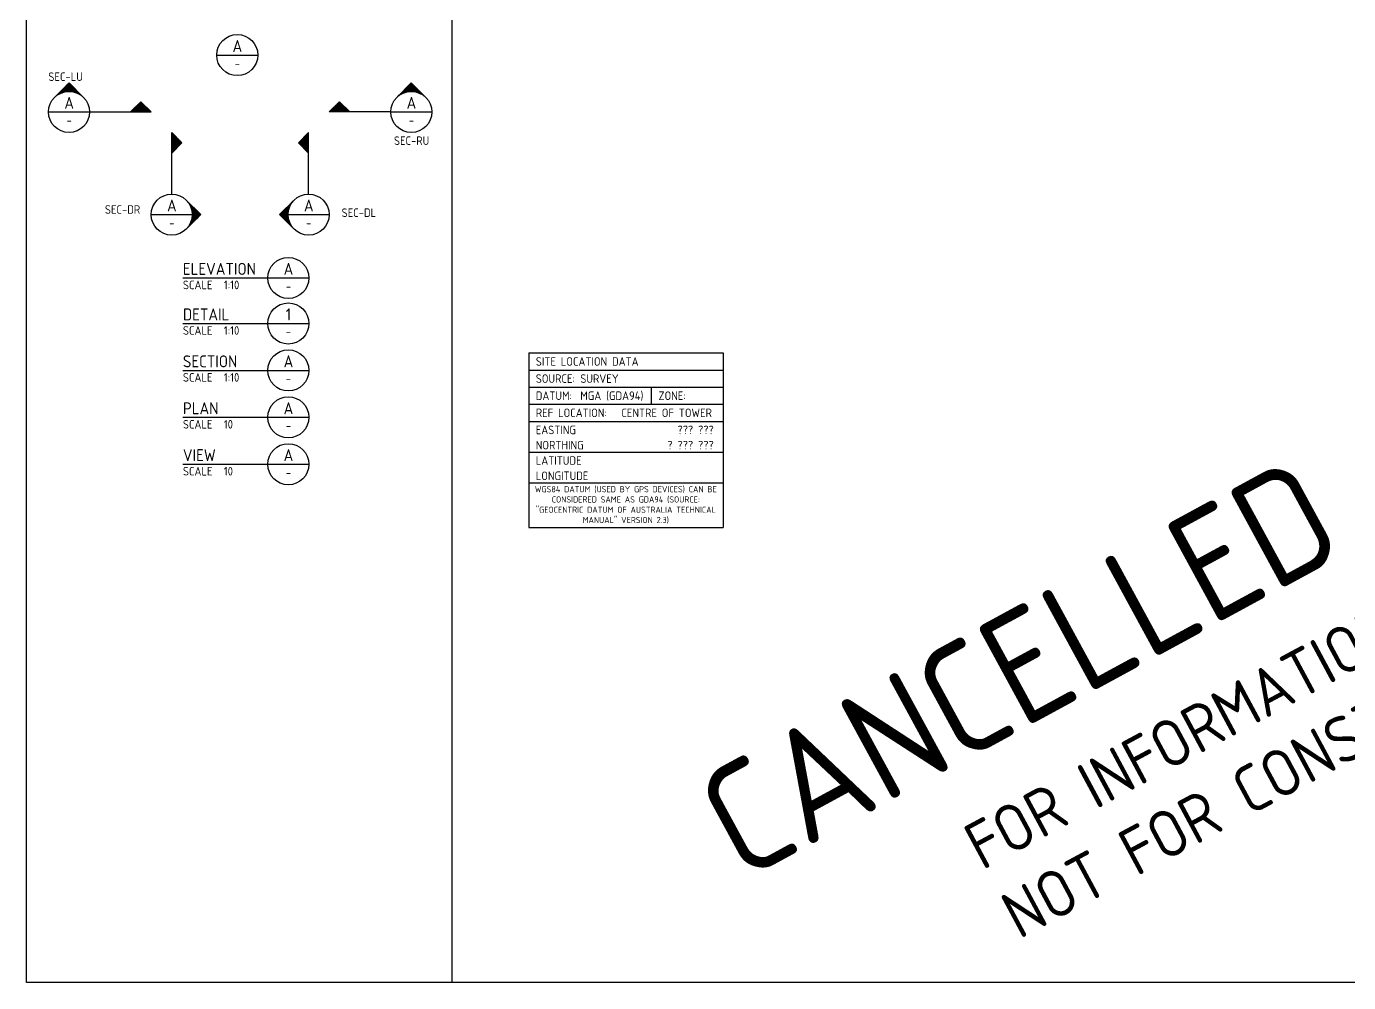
# Model space of a CAD drawing. Extents: x -408 to 1508121, y -29672 to 868845.
# Drawn here: x 1314805.8 to 1315192.1, y 207839.6 to 208119 of the extents above; entities that cross this region are included whole.
import ezdxf
from ezdxf.enums import TextEntityAlignment as Align

# ---------------------------------------------------------------- set-up
doc = ezdxf.new("R2010")
doc.units = 0
doc.header["$MEASUREMENT"] = 0
doc.layers.get('0').update_dxf_attribs({"lineweight": 25})
for name, color, linetype in [('Cover Sht', 3, 'Continuous'), ('Dims', 7, 'Continuous'), ('Misc Exist', 7, 'Continuous'), ('Text 2.5', 2, 'Continuous'), ('Text 3.5', 4, 'Continuous')]:
    doc.layers.add(name, color=color, linetype=linetype)
doc.layers.add('Stamp - Verification', color=7, linetype='Continuous', lineweight=25)
doc.styles.add('ISOCP', font='isocp.shx')

# ---------------------------------------------------------------- blocks, each defined once
blk = doc.blocks.new('SITE_LOCATION_DATA')
at = {"layer": 'Cover Sht', "color": 3}
for p, q in [((0, 51), (56.7, 51)), ((0, 51), (0, 0)), ((56.7, 51), (56.7, 0)), ((0, 31), (56.7, 31)), ((0, 13), (56.7, 13)), ((0, 0), (56.7, 0))]:
    blk.add_line(p, q, dxfattribs=at)
at = {"layer": 'Cover Sht', "color": 7}
for p, q in [((0, 46), (56.7, 46)), ((0, 41), (56.7, 41)), ((35.85, 36), (35.85, 41)), ((0, 36), (56.7, 36)), ((0, 36), (56.7, 36)), ((0, 22), (56.7, 22))]:
    blk.add_line(p, q, dxfattribs=at)
at = {"layer": 'Text 2.5', "color": 4, "style": 'ISOCP'}
blk.add_text('SITE LOCATION DATA', height=2.5, dxfattribs=at).set_placement((2, 48.5), align=Align.MIDDLE_LEFT)
at = {"layer": 'Text 2.5', "color": 3, "style": 'ISOCP'}
for s, p in [('SOURCE:', (2, 43.5)), ('DATUM:', (2, 38.5)), ('ZONE:', (37.85, 38.5)), ('REF LOCATION:', (2, 33.5)), ('EASTING', (2, 28.5)), ('NORTHING', (2, 24.05)), ('LATITUDE', (2, 19.55)), ('LONGITUDE', (2, 15.1))]:
    blk.add_text(s, height=2.5, dxfattribs=at).set_placement(p, align=Align.MIDDLE_LEFT)
at = {"layer": 'Text 2.5', "color": 7, "insert": (28.3, 12.08), "char_height": 1.8, "width": 50.453, "attachment_point": 2, "style": 'ISOCP'}
blk.add_mtext('WGS84 DATUM (USED BY GPS DEVICES) CAN BE CONSIDERED SAME AS GDA94 (SOURCE: "GEOCENTRIC DATUM OF AUSTRALIA TECHNICAL MANUAL" VERSION 2.3)', dxfattribs=at)
at = {"layer": 'Text 2.5', "style": 'ISOCP'}
for tag, p in [('SOURCE', (15, 43.5)), ('DATUM', (15, 38.5)), ('ZONE', (47.01, 38.5)), ('LOCATION', (27, 33.5))]:
    blk.add_attdef(tag, text='', height=2.5, dxfattribs=at).set_placement(p, align=Align.MIDDLE_LEFT)
for tag, p in [('EASTING', (54, 28.5)), ('NORTHING', (54, 24.05)), ('LATITUDE', (54, 19.55)), ('LONGITUDE', (54, 15.05))]:
    blk.add_attdef(tag, text='', height=2.5, dxfattribs=at).set_placement(p, align=Align.MIDDLE_RIGHT)
blk = doc.blocks.new('*X106')
at = {"color": 0}
for p, q in [((11049, 30950), (11050, 30950)), ((11060, 30938), (11062, 30938)), ((11071, 30925), (11075, 30925)), ((11082, 30912), (11087, 30912)), ((11092, 30900), (11100, 30900)), ((11101, 30888), (11112, 30888)), ((11110, 30875), (11125, 30875)), ((11119, 30862), (11137, 30862)), ((11128, 30850), (11150, 30850)), ((11136, 30838), (11162, 30838)), ((11143, 30825), (11175, 30825)), ((11151, 30812), (11187, 30812)), ((11158, 30800), (11200, 30800)), ((11165, 30788), (11212, 30788)), ((11171, 30775), (11225, 30775)), ((11177, 30762), (11237, 30762)), ((11183, 30750), (11250, 30750)), ((11189, 30738), (11262, 30738)), ((11194, 30725), (11275, 30725)), ((11199, 30712), (11287, 30712)), ((11204, 30700), (11300, 30700)), ((11208, 30688), (11312, 30688)), ((11213, 30675), (11325, 30675)), ((11217, 30662), (11337, 30662)), ((11220, 30650), (11350, 30650)), ((11224, 30638), (11362, 30638)), ((11227, 30625), (11375, 30625)), ((11230, 30612), (11387, 30612)), ((11233, 30600), (11400, 30600)), ((11236, 30588), (11412, 30588)), ((11238, 30575), (11425, 30575)), ((11241, 30562), (11437, 30562)), ((11243, 30550), (11450, 30550)), ((11244, 30538), (11462, 30538)), ((11246, 30525), (11475, 30525)), ((11247, 30512), (11487, 30512)), ((11248, 30500), (11500, 30500)), ((11249, 30488), (11512, 30488)), ((11250, 30475), (11525, 30475)), ((11251, 30462), (11537, 30462)), ((11251, 30450), (11550, 30450)), ((11251, 30438), (11561, 30438)), ((11251, 30425), (11549, 30425)), ((11060, 29938), (11061, 29938)), ((11071, 29950), (11074, 29950)), ((11081, 29962), (11086, 29962)), ((11091, 29975), (11099, 29975)), ((11101, 29988), (11111, 29988)), ((11110, 30000), (11124, 30000)), ((11119, 30012), (11136, 30012)), ((11127, 30025), (11149, 30025)), ((11135, 30038), (11161, 30038)), ((11143, 30050), (11174, 30050)), ((11150, 30062), (11186, 30062)), ((11157, 30075), (11199, 30075)), ((11164, 30088), (11211, 30088)), ((11171, 30100), (11224, 30100)), ((11177, 30112), (11236, 30112)), ((11183, 30125), (11249, 30125)), ((11188, 30138), (11261, 30138)), ((11194, 30150), (11274, 30150)), ((11199, 30162), (11286, 30162)), ((11203, 30175), (11299, 30175)), ((11208, 30188), (11311, 30188)), ((11212, 30200), (11324, 30200)), ((11216, 30212), (11336, 30212)), ((11220, 30225), (11349, 30225)), ((11224, 30238), (11361, 30238)), ((11227, 30250), (11374, 30250)), ((11230, 30262), (11386, 30262)), ((11233, 30275), (11399, 30275)), ((11236, 30288), (11411, 30288)), ((11238, 30300), (11424, 30300)), ((11240, 30312), (11436, 30312)), ((11242, 30325), (11449, 30325)), ((11244, 30338), (11461, 30338)), ((11246, 30350), (11474, 30350)), ((11247, 30362), (11486, 30362)), ((11248, 30375), (11499, 30375)), ((11249, 30388), (11511, 30388)), ((11250, 30400), (11524, 30400)), ((11251, 30412), (11536, 30412)), ((11048, 29925), (11049, 29925))]:
    blk.add_line(p, q, dxfattribs=at)
blk = doc.blocks.new('sec-lu')
at = {"color": 2, "linetype": 'Continuous'}
for p, q in [((-16.24, 4.24), (-12, 8.49)), ((-7.76, 4.24), (-12, 8.49)), ((-18, 0), (-6, 0)), ((-6, 0), (0, 0))]:
    blk.add_line(p, q, dxfattribs=at)
blk.add_circle((-12, 0), 6, dxfattribs=at)
at = {"color": 2, "linetype": 'Continuous', "xscale": -0.0079999980000025, "yscale": 0.0079999980000025, "zscale": 0.007999998000000001, "rotation": 270}
blk.add_blockref('*X106', (-255.5, -84.01), dxfattribs=at)
at = {"layer": 'Text 2.5', "color": 4, "style": 'ISOCP'}
blk.add_attdef('SECTIONMARK', text='', height=3.5, dxfattribs=at).set_placement((-11.96, 2.66), align=Align.MIDDLE_CENTER)
at = {"layer": 'Text 2.5', "color": 7, "style": 'ISOCP'}
blk.add_attdef('REF', text='', height=2.5, dxfattribs=at).set_placement((-11.96, -2.43), align=Align.MIDDLE_CENTER)
blk = doc.blocks.new('*X108')
at = {"color": 0}
for p, q in [((11049, 30950), (11050, 30950)), ((11060, 30938), (11062, 30938)), ((11071, 30925), (11075, 30925)), ((11082, 30912), (11087, 30912)), ((11092, 30900), (11100, 30900)), ((11101, 30888), (11112, 30888)), ((11110, 30875), (11125, 30875)), ((11119, 30862), (11137, 30862)), ((11128, 30850), (11150, 30850)), ((11136, 30838), (11162, 30838)), ((11143, 30825), (11175, 30825)), ((11151, 30812), (11187, 30812)), ((11158, 30800), (11200, 30800)), ((11165, 30788), (11212, 30788)), ((11171, 30775), (11225, 30775)), ((11177, 30762), (11237, 30762)), ((11183, 30750), (11250, 30750)), ((11189, 30738), (11262, 30738)), ((11194, 30725), (11275, 30725)), ((11199, 30712), (11287, 30712)), ((11204, 30700), (11300, 30700)), ((11208, 30688), (11312, 30688)), ((11213, 30675), (11325, 30675)), ((11217, 30662), (11337, 30662)), ((11220, 30650), (11350, 30650)), ((11224, 30638), (11362, 30638)), ((11227, 30625), (11375, 30625)), ((11230, 30612), (11387, 30612)), ((11233, 30600), (11400, 30600)), ((11236, 30588), (11412, 30588)), ((11238, 30575), (11425, 30575)), ((11241, 30562), (11437, 30562)), ((11243, 30550), (11450, 30550)), ((11244, 30538), (11462, 30538)), ((11246, 30525), (11475, 30525)), ((11247, 30512), (11487, 30512)), ((11248, 30500), (11500, 30500)), ((11249, 30488), (11512, 30488)), ((11250, 30475), (11525, 30475)), ((11251, 30462), (11537, 30462)), ((11251, 30450), (11550, 30450)), ((11251, 30438), (11561, 30438)), ((11251, 30425), (11549, 30425)), ((11060, 29938), (11061, 29938)), ((11071, 29950), (11074, 29950)), ((11081, 29962), (11086, 29962)), ((11091, 29975), (11099, 29975)), ((11101, 29988), (11111, 29988)), ((11110, 30000), (11124, 30000)), ((11119, 30012), (11136, 30012)), ((11127, 30025), (11149, 30025)), ((11135, 30038), (11161, 30038)), ((11143, 30050), (11174, 30050)), ((11150, 30062), (11186, 30062)), ((11157, 30075), (11199, 30075)), ((11164, 30088), (11211, 30088)), ((11171, 30100), (11224, 30100)), ((11177, 30112), (11236, 30112)), ((11183, 30125), (11249, 30125)), ((11188, 30138), (11261, 30138)), ((11194, 30150), (11274, 30150)), ((11199, 30162), (11286, 30162)), ((11203, 30175), (11299, 30175)), ((11208, 30188), (11311, 30188)), ((11212, 30200), (11324, 30200)), ((11216, 30212), (11336, 30212)), ((11220, 30225), (11349, 30225)), ((11224, 30238), (11361, 30238)), ((11227, 30250), (11374, 30250)), ((11230, 30262), (11386, 30262)), ((11233, 30275), (11399, 30275)), ((11236, 30288), (11411, 30288)), ((11238, 30300), (11424, 30300)), ((11240, 30312), (11436, 30312)), ((11242, 30325), (11449, 30325)), ((11244, 30338), (11461, 30338)), ((11246, 30350), (11474, 30350)), ((11247, 30362), (11486, 30362)), ((11248, 30375), (11499, 30375)), ((11249, 30388), (11511, 30388)), ((11250, 30400), (11524, 30400)), ((11251, 30412), (11536, 30412)), ((11048, 29925), (11049, 29925))]:
    blk.add_line(p, q, dxfattribs=at)
blk = doc.blocks.new('sec-ru')
at = {"color": 2, "linetype": 'Continuous'}
for p, q in [((7.76, 4.24), (12, 8.49)), ((16.24, 4.24), (12, 8.49)), ((6, 0), (0, 0)), ((6, 0), (18, 0))]:
    blk.add_line(p, q, dxfattribs=at)
blk.add_circle((12, 0), 6, dxfattribs=at)
at = {"color": 2, "linetype": 'Continuous', "xscale": -0.0079999980000025, "yscale": 0.0079999980000025, "zscale": 0.007999998000000001, "rotation": 270}
blk.add_blockref('*X108', (-231.5, -84.01), dxfattribs=at)
at = {"layer": 'Text 2.5', "color": 4, "style": 'ISOCP'}
blk.add_attdef('SECTIONMARK', text='', height=3.5, dxfattribs=at).set_placement((12.04, 2.66), align=Align.MIDDLE_CENTER)
at = {"layer": 'Text 2.5', "color": 7, "style": 'ISOCP'}
blk.add_attdef('REF', text='', height=2.5, dxfattribs=at).set_placement((12.04, -2.43), align=Align.MIDDLE_CENTER)
blk = doc.blocks.new('*X104')
at = {"color": 0}
for p, q in [((11049, 30950), (11050, 30950)), ((11060, 30938), (11062, 30938)), ((11071, 30925), (11075, 30925)), ((11082, 30912), (11087, 30912)), ((11092, 30900), (11100, 30900)), ((11101, 30888), (11112, 30888)), ((11110, 30875), (11125, 30875)), ((11119, 30862), (11137, 30862)), ((11128, 30850), (11150, 30850)), ((11136, 30838), (11162, 30838)), ((11143, 30825), (11175, 30825)), ((11151, 30812), (11187, 30812)), ((11158, 30800), (11200, 30800)), ((11165, 30788), (11212, 30788)), ((11171, 30775), (11225, 30775)), ((11177, 30762), (11237, 30762)), ((11183, 30750), (11250, 30750)), ((11189, 30738), (11262, 30738)), ((11194, 30725), (11275, 30725)), ((11199, 30712), (11287, 30712)), ((11204, 30700), (11300, 30700)), ((11208, 30688), (11312, 30688)), ((11213, 30675), (11325, 30675)), ((11217, 30662), (11337, 30662)), ((11220, 30650), (11350, 30650)), ((11224, 30638), (11362, 30638)), ((11227, 30625), (11375, 30625)), ((11230, 30612), (11387, 30612)), ((11233, 30600), (11400, 30600)), ((11236, 30588), (11412, 30588)), ((11238, 30575), (11425, 30575)), ((11241, 30562), (11437, 30562)), ((11243, 30550), (11450, 30550)), ((11244, 30538), (11462, 30538)), ((11246, 30525), (11475, 30525)), ((11247, 30512), (11487, 30512)), ((11248, 30500), (11500, 30500)), ((11249, 30488), (11512, 30488)), ((11250, 30475), (11525, 30475)), ((11251, 30462), (11537, 30462)), ((11251, 30450), (11550, 30450)), ((11251, 30438), (11561, 30438)), ((11251, 30425), (11549, 30425)), ((11060, 29938), (11061, 29938)), ((11071, 29950), (11074, 29950)), ((11081, 29962), (11086, 29962)), ((11091, 29975), (11099, 29975)), ((11101, 29988), (11111, 29988)), ((11110, 30000), (11124, 30000)), ((11119, 30012), (11136, 30012)), ((11127, 30025), (11149, 30025)), ((11135, 30038), (11161, 30038)), ((11143, 30050), (11174, 30050)), ((11150, 30062), (11186, 30062)), ((11157, 30075), (11199, 30075)), ((11164, 30088), (11211, 30088)), ((11171, 30100), (11224, 30100)), ((11177, 30112), (11236, 30112)), ((11183, 30125), (11249, 30125)), ((11188, 30138), (11261, 30138)), ((11194, 30150), (11274, 30150)), ((11199, 30162), (11286, 30162)), ((11203, 30175), (11299, 30175)), ((11208, 30188), (11311, 30188)), ((11212, 30200), (11324, 30200)), ((11216, 30212), (11336, 30212)), ((11220, 30225), (11349, 30225)), ((11224, 30238), (11361, 30238)), ((11227, 30250), (11374, 30250)), ((11230, 30262), (11386, 30262)), ((11233, 30275), (11399, 30275)), ((11236, 30288), (11411, 30288)), ((11238, 30300), (11424, 30300)), ((11240, 30312), (11436, 30312)), ((11242, 30325), (11449, 30325)), ((11244, 30338), (11461, 30338)), ((11246, 30350), (11474, 30350)), ((11247, 30362), (11486, 30362)), ((11248, 30375), (11499, 30375)), ((11249, 30388), (11511, 30388)), ((11250, 30400), (11524, 30400)), ((11251, 30412), (11536, 30412)), ((11048, 29925), (11049, 29925))]:
    blk.add_line(p, q, dxfattribs=at)
blk = doc.blocks.new('sec-dr')
at = {"color": 2, "linetype": 'Continuous'}
for p, q in [((0, -6), (0, 0)), ((4.24, -7.76), (8.49, -12)), ((-6, -12), (6, -12)), ((4.24, -16.24), (8.49, -12))]:
    blk.add_line(p, q, dxfattribs=at)
blk.add_circle((0, -12), 6, dxfattribs=at)
at = {"color": 2, "linetype": 'Continuous', "xscale": -0.0079999980000025, "yscale": 0.0079999980000025, "zscale": 0.007999998000000001, "rotation": 180}
blk.add_blockref('*X104', (-84.01, 231.5), dxfattribs=at)
at = {"layer": 'Text 2.5', "color": 4, "style": 'ISOCP'}
blk.add_attdef('SECTIONMARK', text='', height=3.5, dxfattribs=at).set_placement((0.04, -9.34), align=Align.MIDDLE_CENTER)
at = {"layer": 'Text 2.5', "color": 7, "style": 'ISOCP'}
blk.add_attdef('REF', text='', height=2.5, dxfattribs=at).set_placement((0.04, -14.43), align=Align.MIDDLE_CENTER)
blk = doc.blocks.new('*X103')
at = {"color": 0}
for p, q in [((11049, 30950), (11050, 30950)), ((11060, 30938), (11062, 30938)), ((11071, 30925), (11075, 30925)), ((11082, 30912), (11087, 30912)), ((11092, 30900), (11100, 30900)), ((11101, 30888), (11112, 30888)), ((11110, 30875), (11125, 30875)), ((11119, 30862), (11137, 30862)), ((11128, 30850), (11150, 30850)), ((11136, 30838), (11162, 30838)), ((11143, 30825), (11175, 30825)), ((11151, 30812), (11187, 30812)), ((11158, 30800), (11200, 30800)), ((11165, 30788), (11212, 30788)), ((11171, 30775), (11225, 30775)), ((11177, 30762), (11237, 30762)), ((11183, 30750), (11250, 30750)), ((11189, 30738), (11262, 30738)), ((11194, 30725), (11275, 30725)), ((11199, 30712), (11287, 30712)), ((11204, 30700), (11300, 30700)), ((11208, 30688), (11312, 30688)), ((11213, 30675), (11325, 30675)), ((11217, 30662), (11337, 30662)), ((11220, 30650), (11350, 30650)), ((11224, 30638), (11362, 30638)), ((11227, 30625), (11375, 30625)), ((11230, 30612), (11387, 30612)), ((11233, 30600), (11400, 30600)), ((11236, 30588), (11412, 30588)), ((11238, 30575), (11425, 30575)), ((11241, 30562), (11437, 30562)), ((11243, 30550), (11450, 30550)), ((11244, 30538), (11462, 30538)), ((11246, 30525), (11475, 30525)), ((11247, 30512), (11487, 30512)), ((11248, 30500), (11500, 30500)), ((11249, 30488), (11512, 30488)), ((11250, 30475), (11525, 30475)), ((11251, 30462), (11537, 30462)), ((11251, 30450), (11550, 30450)), ((11251, 30438), (11561, 30438)), ((11251, 30425), (11549, 30425)), ((11060, 29938), (11061, 29938)), ((11071, 29950), (11074, 29950)), ((11081, 29962), (11086, 29962)), ((11091, 29975), (11099, 29975)), ((11101, 29988), (11111, 29988)), ((11110, 30000), (11124, 30000)), ((11119, 30012), (11136, 30012)), ((11127, 30025), (11149, 30025)), ((11135, 30038), (11161, 30038)), ((11143, 30050), (11174, 30050)), ((11150, 30062), (11186, 30062)), ((11157, 30075), (11199, 30075)), ((11164, 30088), (11211, 30088)), ((11171, 30100), (11224, 30100)), ((11177, 30112), (11236, 30112)), ((11183, 30125), (11249, 30125)), ((11188, 30138), (11261, 30138)), ((11194, 30150), (11274, 30150)), ((11199, 30162), (11286, 30162)), ((11203, 30175), (11299, 30175)), ((11208, 30188), (11311, 30188)), ((11212, 30200), (11324, 30200)), ((11216, 30212), (11336, 30212)), ((11220, 30225), (11349, 30225)), ((11224, 30238), (11361, 30238)), ((11227, 30250), (11374, 30250)), ((11230, 30262), (11386, 30262)), ((11233, 30275), (11399, 30275)), ((11236, 30288), (11411, 30288)), ((11238, 30300), (11424, 30300)), ((11240, 30312), (11436, 30312)), ((11242, 30325), (11449, 30325)), ((11244, 30338), (11461, 30338)), ((11246, 30350), (11474, 30350)), ((11247, 30362), (11486, 30362)), ((11248, 30375), (11499, 30375)), ((11249, 30388), (11511, 30388)), ((11250, 30400), (11524, 30400)), ((11251, 30412), (11536, 30412)), ((11048, 29925), (11049, 29925))]:
    blk.add_line(p, q, dxfattribs=at)
blk = doc.blocks.new('sec-dl')
at = {"color": 2, "linetype": 'Continuous'}
for p, q in [((0, -6), (0, 0)), ((-4.24, -7.76), (-8.49, -12)), ((-4.24, -16.24), (-8.49, -12)), ((-6, -12), (6, -12))]:
    blk.add_line(p, q, dxfattribs=at)
blk.add_circle((0, -12), 6, dxfattribs=at)
at = {"color": 2, "linetype": 'Continuous', "xscale": 0.0079999980000025, "yscale": 0.0079999980000025, "zscale": 0.0079999980000025, "rotation": 180}
blk.add_blockref('*X103', (84.01, 231.5), dxfattribs=at)
at = {"layer": 'Text 2.5', "color": 4, "style": 'ISOCP'}
blk.add_attdef('SECTIONMARK', text='', height=3.5, dxfattribs=at).set_placement((0.04, -9.34), align=Align.MIDDLE_CENTER)
at = {"layer": 'Text 2.5', "color": 7, "style": 'ISOCP'}
blk.add_attdef('REF', text='', height=2.5, dxfattribs=at).set_placement((0.04, -14.43), align=Align.MIDDLE_CENTER)
blk = doc.blocks.new('sec-detail')
at = {"color": 2, "linetype": 'Continuous'}
blk.add_line((-6, 0), (6, 0), dxfattribs=at)
blk.add_circle((0, 0), 6, dxfattribs=at)
at = {"layer": 'Text 2.5', "color": 7, "style": 'ISOCP'}
blk.add_attdef('REF', text='', height=2.5, dxfattribs=at).set_placement((0.04, -2.43), align=Align.MIDDLE_CENTER)
at = {"layer": 'Text 3.5', "color": 4, "style": 'ISOCP'}
blk.add_attdef('SECTIONMARK', text='', height=3.5, dxfattribs=at).set_placement((0.04, 2.66), align=Align.MIDDLE_CENTER)
blk = doc.blocks.new('ElevMark')
at = {"color": 2, "linetype": 'Continuous'}
blk.add_line((-18.4, 0), (18.4, 0), dxfattribs=at)
blk.add_circle((12.4, 0), 6, dxfattribs=at)
at = {"layer": 'Text 2.5', "color": 2, "insert": (-18.4, -0.79), "char_height": 2.5, "attachment_point": 1, "style": 'ISOCP'}
blk.add_mtext_dynamic_manual_height_columns('SCALE', width=12.6946, gutter_width=12.5, heights=[0], dxfattribs=at)
at = {"layer": 'Text 2.5', "color": 4, "style": 'ISOCP'}
blk.add_attdef('ELEV', text='', height=3.5, dxfattribs=at).set_placement((12.44, 2.66), align=Align.MIDDLE_CENTER)
at = {"layer": 'Text 2.5', "color": 7, "style": 'ISOCP'}
blk.add_attdef('REF', text='', height=2.5, dxfattribs=at).set_placement((12.44, -2.43), align=Align.MIDDLE_CENTER)
at = {"layer": 'Text 3.5', "insert": (-18.4, 4.4), "char_height": 3.5, "attachment_point": 1, "style": 'ISOCP'}
blk.add_mtext_dynamic_manual_height_columns('ELEVATION', width=22.805, gutter_width=17.5, heights=[0], dxfattribs=at)
at = {"layer": 'Text 3.5', "color": 2, "style": 'ISOCP'}
blk.add_attdef('SCALE', (-6.44, -3.29), '', height=2.5, dxfattribs=at)
blk = doc.blocks.new('DetailMark')
at = {"color": 2, "linetype": 'Continuous'}
blk.add_line((-18.4, 0), (18.4, 0), dxfattribs=at)
blk.add_circle((12.4, 0), 6, dxfattribs=at)
at = {"layer": 'Text 2.5', "color": 2, "insert": (-18.4, -0.79), "char_height": 2.5, "attachment_point": 1, "style": 'ISOCP'}
blk.add_mtext_dynamic_manual_height_columns('SCALE', width=12.6946, gutter_width=12.5, heights=[0], dxfattribs=at)
at = {"layer": 'Text 2.5', "color": 4, "style": 'ISOCP'}
blk.add_attdef('DETAIL', text='', height=3.5, dxfattribs=at).set_placement((12.44, 2.66), align=Align.MIDDLE_CENTER)
at = {"layer": 'Text 2.5', "color": 7, "style": 'ISOCP'}
blk.add_attdef('REF', text='', height=2.5, dxfattribs=at).set_placement((12.44, -2.43), align=Align.MIDDLE_CENTER)
at = {"layer": 'Text 3.5', "insert": (-18.4, 4.4), "char_height": 3.5, "attachment_point": 1, "style": 'ISOCP'}
blk.add_mtext_dynamic_manual_height_columns('DETAIL', width=14.6726, gutter_width=17.5, heights=[0], dxfattribs=at)
at = {"layer": 'Text 3.5', "color": 2, "style": 'ISOCP'}
blk.add_attdef('SCALE', (-6.44, -3.29), '', height=2.5, dxfattribs=at)
blk = doc.blocks.new('SectMark')
at = {"color": 2, "linetype": 'Continuous'}
blk.add_line((-18.4, 0), (18.4, 0), dxfattribs=at)
blk.add_circle((12.4, 0), 6, dxfattribs=at)
at = {"layer": 'Text 2.5', "color": 2, "insert": (-18.4, -0.79), "char_height": 2.5, "attachment_point": 1, "style": 'ISOCP'}
blk.add_mtext_dynamic_manual_height_columns('SCALE', width=12.6946, gutter_width=12.5, heights=[0], dxfattribs=at)
at = {"layer": 'Text 2.5', "color": 4, "style": 'ISOCP'}
blk.add_attdef('SECT', text='', height=3.5, dxfattribs=at).set_placement((12.44, 2.66), align=Align.MIDDLE_CENTER)
at = {"layer": 'Text 2.5', "color": 7, "style": 'ISOCP'}
blk.add_attdef('REF', text='', height=2.5, dxfattribs=at).set_placement((12.44, -2.43), align=Align.MIDDLE_CENTER)
at = {"layer": 'Text 3.5', "insert": (-18.4, 4.4), "char_height": 3.5, "attachment_point": 1, "style": 'ISOCP'}
blk.add_mtext_dynamic_manual_height_columns('SECTION', width=17.2408, gutter_width=17.5, heights=[0], dxfattribs=at)
at = {"layer": 'Text 3.5', "color": 2, "style": 'ISOCP'}
blk.add_attdef('SCALE', (-6.44, -3.29), '', height=2.5, dxfattribs=at)
blk = doc.blocks.new('sec-opp')
at = {"linetype": 'ByBlock'}
h = blk.add_hatch(dxfattribs=at)
h.set_pattern_fill('_USER', color=0, scale=0.2, angle=90, style=0, pattern_type=0)
h.set_pattern_definition([(90, (-9, 0), (-0.2, 0), [])])
h.paths.add_polyline_path([(0, 3), (-3, 0), (3, 0)])
at = {"color": 0, "linetype": 'ByBlock'}
blk.add_lwpolyline([(-9, 0), (3, 0), (0, 3), (-3, 0)], dxfattribs=at)
blk = doc.blocks.new('PlanMark')
at = {"color": 2, "linetype": 'Continuous'}
blk.add_line((-18.4, 0), (18.4, 0), dxfattribs=at)
blk.add_circle((12.4, 0), 6, dxfattribs=at)
at = {"layer": 'Text 2.5', "color": 2, "insert": (-18.4, -0.79), "char_height": 2.5, "attachment_point": 1, "style": 'ISOCP'}
blk.add_mtext_dynamic_manual_height_columns('SCALE', width=12.6946, gutter_width=12.5, heights=[0], dxfattribs=at)
at = {"layer": 'Text 2.5', "color": 4, "style": 'ISOCP'}
blk.add_attdef('SECT', text='', height=3.5, dxfattribs=at).set_placement((12.44, 2.66), align=Align.MIDDLE_CENTER)
at = {"layer": 'Text 2.5', "color": 7, "style": 'ISOCP'}
blk.add_attdef('REF', text='', height=2.5, dxfattribs=at).set_placement((12.44, -2.43), align=Align.MIDDLE_CENTER)
at = {"layer": 'Text 3.5', "insert": (-18.4, 4.4), "char_height": 3.5, "attachment_point": 1, "style": 'ISOCP'}
blk.add_mtext_dynamic_manual_height_columns('PLAN', width=17.2408, gutter_width=17.5, heights=[0], dxfattribs=at)
at = {"layer": 'Text 3.5', "color": 2, "style": 'ISOCP'}
blk.add_attdef('SCALE', (-6.44, -3.29), '', height=2.5, dxfattribs=at)
blk = doc.blocks.new('ViewMark')
at = {"color": 2, "linetype": 'Continuous'}
blk.add_line((-18.4, 0), (18.4, 0), dxfattribs=at)
blk.add_circle((12.4, 0), 6, dxfattribs=at)
at = {"layer": 'Text 2.5', "color": 2, "insert": (-18.4, -0.79), "char_height": 2.5, "attachment_point": 1, "style": 'ISOCP'}
blk.add_mtext_dynamic_manual_height_columns('SCALE', width=12.6946, gutter_width=12.5, heights=[0], dxfattribs=at)
at = {"layer": 'Text 2.5', "color": 4, "style": 'ISOCP'}
blk.add_attdef('SECT', text='', height=3.5, dxfattribs=at).set_placement((12.44, 2.66), align=Align.MIDDLE_CENTER)
at = {"layer": 'Text 2.5', "color": 7, "style": 'ISOCP'}
blk.add_attdef('REF', text='', height=2.5, dxfattribs=at).set_placement((12.44, -2.43), align=Align.MIDDLE_CENTER)
at = {"layer": 'Text 3.5', "insert": (-18.4, 4.4), "char_height": 3.5, "attachment_point": 1, "style": 'ISOCP'}
blk.add_mtext_dynamic_manual_height_columns('VIEW', width=17.2408, gutter_width=17.5, heights=[0], dxfattribs=at)
at = {"layer": 'Text 3.5', "color": 2, "style": 'ISOCP'}
blk.add_attdef('SCALE', (-6.44, -3.29), '', height=2.5, dxfattribs=at)

msp = doc.modelspace()

# ---------------------------------------------------------------- linework, layer by layer
msp.add_line((1314930.13, 208443.85), (1314930.13, 207839.63))
msp.add_lwpolyline([(1314805.81, 208443.85), (1315370.49, 208443.85), (1315370.49, 207839.63), (1314805.81, 207839.63)], close=True)

# ---------------------------------------------------------------- block references
at = {"layer": 'Dims'}
msp.add_blockref('SITE_LOCATION_DATA', (1314952.62, 207972.62), dxfattribs=at).add_auto_attribs({'SOURCE': 'SURVEY', 'DATUM': 'MGA (GDA94)', 'LOCATION': 'CENTRE OF TOWER', 'EASTING': '??? ???', 'NORTHING': '? ??? ???'})
at = {"layer": 'Misc Exist'}
msp.add_blockref('sec-opp', (1314839.25, 208094.04), dxfattribs=at)
at = {"layer": 'Misc Exist', "xscale": -1}
msp.add_blockref('sec-opp', (1314897.25, 208094.04), dxfattribs=at)
at = {"layer": 'Misc Exist', "xscale": -1, "rotation": 270}
msp.add_blockref('sec-opp', (1314848.25, 208085.04), dxfattribs=at)
at = {"layer": 'Misc Exist', "rotation": 90}
msp.add_blockref('sec-opp', (1314888.25, 208085.04), dxfattribs=at)
at = {"layer": 'Text 2.5'}
ref = msp.add_blockref('sec-detail', (1314867.39, 208110.65), dxfattribs=at)
ref.add_attrib('REF', '-', dxfattribs={"color": 7, "height": 2.5, "style": 'ISOCP'}).set_placement((1314867.44, 208108.22), align=Align.MIDDLE_CENTER)
ref.add_attrib('SECTIONMARK', 'A', dxfattribs={"color": 4, "height": 3.5, "style": 'ISOCP'}).set_placement((1314867.44, 208113.31), align=Align.MIDDLE_CENTER)
for name, p, values in [('sec-lu', (1314830.25, 208094.04), {'SECTIONMARK': 'A', 'REF': '-'}), ('sec-ru', (1314906.25, 208094.04), {'SECTIONMARK': 'A', 'REF': '-'}), ('sec-dr', (1314848.25, 208076.04), {'SECTIONMARK': 'A', 'REF': '-'}), ('sec-dl', (1314888.25, 208076.04), {'SECTIONMARK': 'A', 'REF': '-'}), ('ElevMark', (1314869.92, 208045.53), {'SCALE': '1:10', 'REF': '-', 'ELEV': 'A'}), ('DetailMark', (1314869.92, 208032.22), {'DETAIL': '1', 'REF': '-', 'SCALE': '1:10'}), ('SectMark', (1314869.92, 208018.51), {'SECT': 'A', 'SCALE': '1:10', 'REF': '-'}), ('PlanMark', (1314869.92, 208004.8), {'REF': '-', 'SCALE': '10', 'SECT': 'A'}), ('ViewMark', (1314869.92, 207991.09), {'SECT': 'A', 'SCALE': '10', 'REF': '-'})]:
    msp.add_blockref(name, p, dxfattribs=at).add_auto_attribs(values)

# ---------------------------------------------------------------- texts
at = {"color": 8, "insert": (1315078.51, 207884.38), "char_height": 13.75, "width": 268.5251, "attachment_point": 1, "rotation": 28.2476, "style": 'ISOCP'}
msp.add_mtext('\\pt935;FOR INFORMATION ONLY\\P\\ptz;NOT FOR CONSTRUCTION', dxfattribs=at)
at = {"layer": 'Stamp - Verification', "color": 1, "linetype": 'Continuous', "style": 'ISOCP'}
msp.add_text('CANCELLED', height=32.4, rotation=28.5534, dxfattribs=at).set_placement((1315095.78, 207931.44), align=Align.MIDDLE_CENTER)
at = {"layer": 'Text 2.5', "style": 'ISOCP'}
for s, p in [('SEC-LU', (1314812.21, 208103.09)), ('SEC-DR', (1314828.73, 208064.28)), ('SEC-DL', (1314897.89, 208063.35))]:
    msp.add_text(s, height=2.5, dxfattribs=at).set_placement(p)
at = {"layer": 'Text 2.5', "insert": (1314913.18, 208086.9), "char_height": 2.5, "attachment_point": 1, "style": 'ISOCP'}
msp.add_mtext_dynamic_manual_height_columns('SEC-RU', width=13.7211, gutter_width=12.5, heights=[0], dxfattribs=at)

doc.saveas('drawing.dxf')
